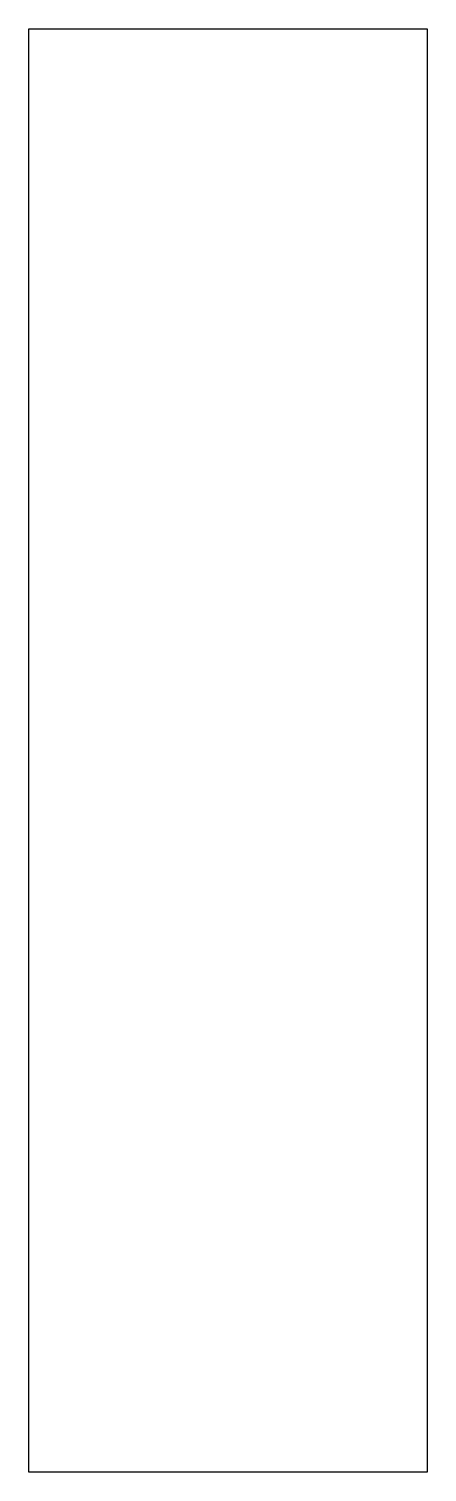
# Model space of a CAD drawing. Header units: inches. Extents: x -12 to -10.38, y -0.94 to 4.94.
import ezdxf

# ---------------------------------------------------------------- set-up
doc = ezdxf.new("R2010")
doc.units = ezdxf.units.IN
doc.layers.get('0').update_dxf_attribs({"linetype": 'CONTINUOUS'})

msp = doc.modelspace()

# ---------------------------------------------------------------- linework, layer by layer
msp.add_lwpolyline([(-11.9975, 4.9375), (-10.3775, 4.9375), (-10.3775, -0.9375), (-11.9975, -0.9375)], close=True)

doc.saveas('drawing.dxf')
